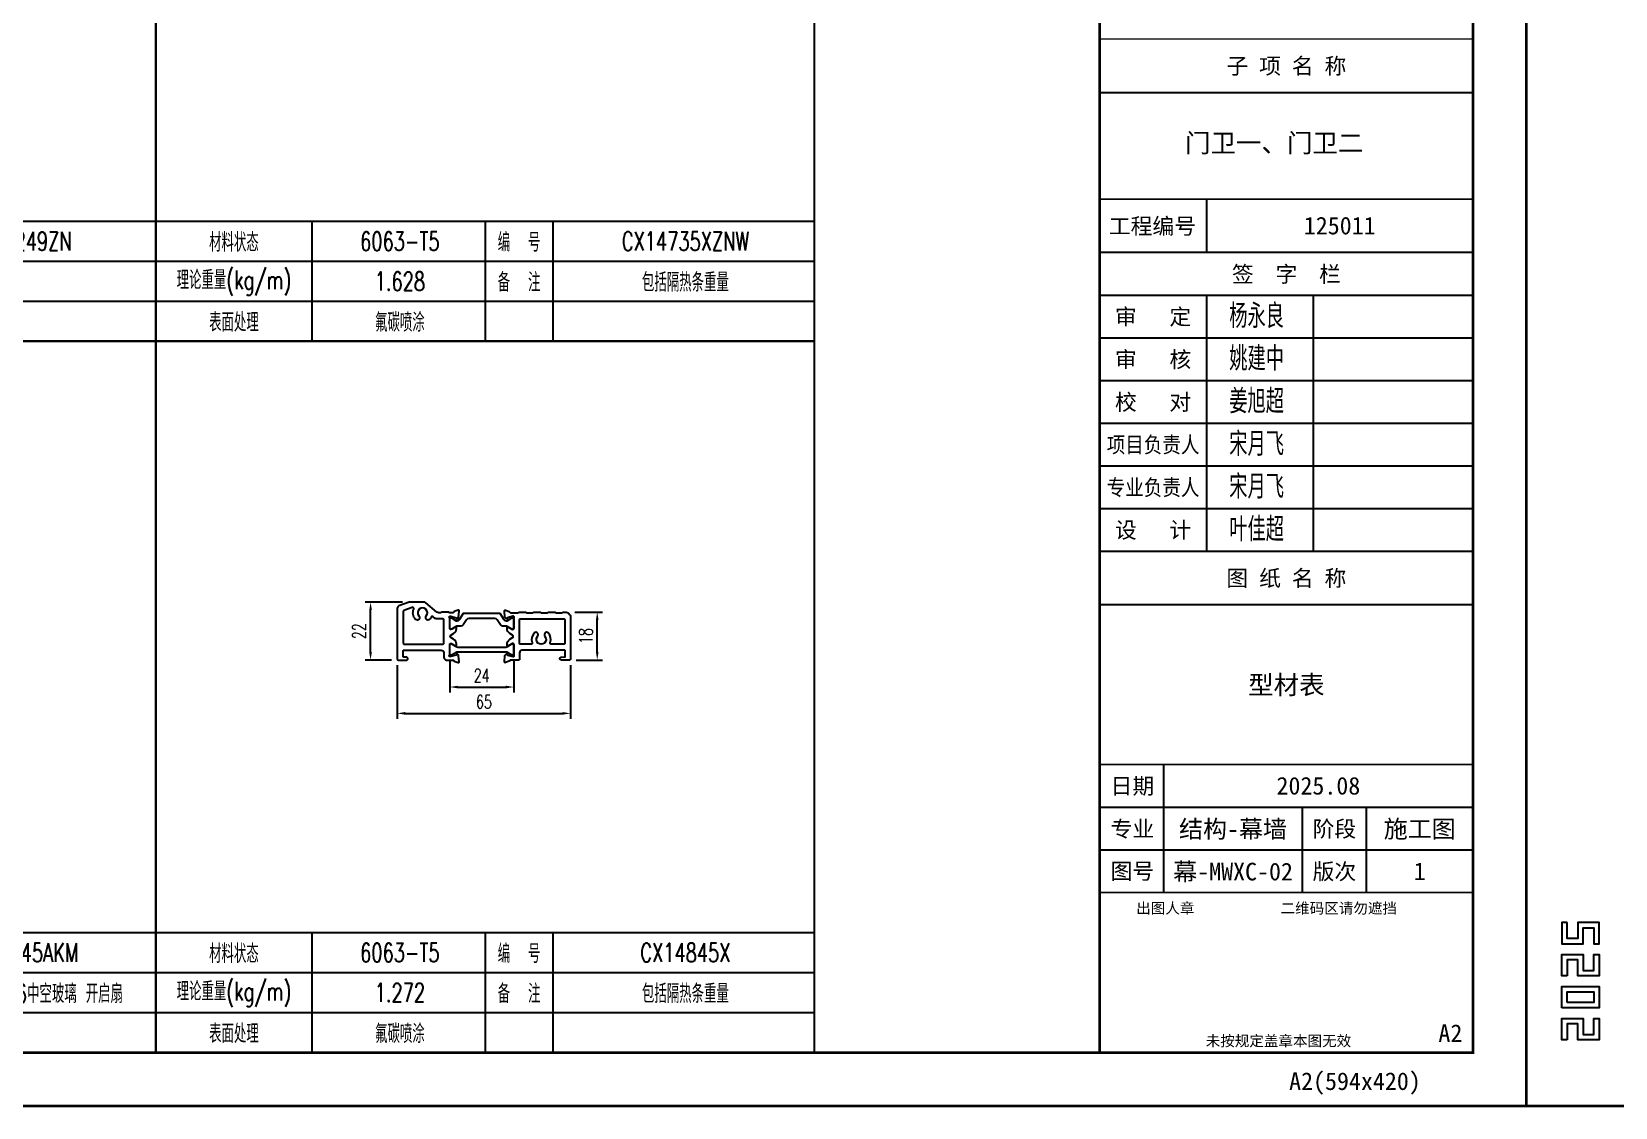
# Model space of a CAD drawing. Extents: x -202236 to 1002404, y -663931 to 1550022.
# Drawn here: x 42120 to 42714, y -357445 to -357041 of the extents above; entities that cross this region are included whole.
import ezdxf
from ezdxf.enums import TextEntityAlignment as Align

# ---------------------------------------------------------------- set-up
doc = ezdxf.new("R2010")
doc.units = 0
for name, color, linetype in [('!ZN1-标注-173', 173, 'Continuous'), ('!ZN4-辅助材料-1', 1, 'Continuous'), ('!ZN5-铝材断面-6', 6, 'Continuous'), ('0-cxFrame', 155, 'Continuous'), ('qianming', 155, 'Continuous')]:
    doc.layers.add(name, color=color, linetype=linetype)
doc.layers.add('0-cxText', color=131, linetype='Continuous', lineweight=25)
doc.styles.add('BZHZ', font='bzxw', dxfattribs={"width": 0.8, "bigfont": 'bzhz'})
doc.styles.add('cx_biaoti', font='')
doc.styles.add('cx_tuming', font='simhei.ttf')
doc.styles.add('cx_tuqian1', font='')
doc.styles.add('ZNDimTStyle', font='ROMANS.shx', dxfattribs={"width": 0.7, "bigfont": 'CHINESE.shx'})
doc.styles.add('ZNTextStyle', font='ROMANS.shx', dxfattribs={"width": 0.7, "bigfont": 'CHINESE.shx'})
doc.styles.add('样式 1', font='romans.shx', dxfattribs={"width": 0.7, "bigfont": 'chinese.shx'})
doc.styles.add('黑体', font='simhei.ttf', dxfattribs={"height": 12})
doc.styles.get('cx_biaoti').set_extended_font_data('SimSun')
doc.styles.get('cx_tuqian1').set_extended_font_data('SimSun')
doc.dimstyles.new('ZN机械-2', dxfattribs={"dimscale": 2, "dimtxt": 2.5, "dimasz": 1.5, "dimexe": 1, "dimexo": 2, "dimgap": 0.9, "dimtad": 1, "dimdec": 0, "dimzin": 0, "dimdsep": 46, "dimtxsty": 'ZNDimTStyle', "dimcen": 2.5, "dimdle": 1, "dimclrd": 173, "dimclre": 173, "dimclrt": 7, "dimazin": 2, "dimtfac": 1, "dimtdec": 4, "dimtix": 1, "dimtmove": 2, "dimatfit": 3, "dimfxl": 0, "dimfrac": 2, "dimtolj": 1, "dimtzin": 0, "dimarcsym": 0})

# ---------------------------------------------------------------- blocks, each defined once
blk = doc.blocks.new('zjcx_lan_qianzi(Dragon)')
for p, q in [((-7000, 4800), (0, 4800)), ((-5000, 4800), (-5000, 0)), ((-3000, 4800), (-3000, 0)), ((-7000, 4000), (0, 4000)), ((-7000, 3200), (0, 3200)), ((-7000, 2400), (0, 2400)), ((-7000, 1600), (0, 1600)), ((-7000, 800), (0, 800))]:
    blk.add_line(p, q)
at = {"const_width": 30}
blk.add_lwpolyline([(-7000, 5600), (0, 5600)], dxfattribs=at)
blk.add_lwpolyline([(-7000, 5600), (0, 5600), (0, 0), (-7000, 0)], close=True, dxfattribs=at)
at = {"style": 'cx_biaoti'}
for s, p in [('签  字  栏', (-3500, 5200)), ('审   定', (-6000, 4400)), ('审   核', (-6000, 3600)), ('校   对', (-6000, 2800)), ('设   计', (-6000, 400))]:
    blk.add_text(s, height=300, dxfattribs=at).set_placement(p, align=Align.MIDDLE)
at = {"style": 'cx_biaoti', "width": 0.85}
for s, p in [('项目负责人', (-6000, 2000)), ('专业负责人', (-6000, 1200))]:
    blk.add_text(s, height=300, dxfattribs=at).set_placement(p, align=Align.MIDDLE)
blk = doc.blocks.new('T-签字(Dragon)')
at = {"layer": '0-cxFrame'}
blk.add_blockref('zjcx_lan_qianzi(Dragon)', (0, 0), dxfattribs=at)
at = {"layer": 'qianming', "style": 'BZHZ', "width": 0.8}
for s, p in [('杨永良', (-4058, 4433)), ('姚建中', (-4058, 3633)), ('姜旭超', (-4058, 2833)), ('宋月飞', (-4058, 2033)), ('宋月飞', (-4058, 1233)), ('叶佳超', (-4058, 433))]:
    blk.add_text(s, height=450, dxfattribs=at).set_placement(p, align=Align.MIDDLE)
blk = doc.blocks.new('zjcx_lan_tuming(Dragon)')
for p, q in [((-7000, 8400), (0, 8400)), ((-5800, 3000), (-5800, 5400)), ((-7000, 4600), (0, 4600)), ((-3200, 3000), (-3200, 4600)), ((-2000, 3000), (-2000, 4600)), ((-7000, 3800), (0, 3800))]:
    blk.add_line(p, q)
at = {"const_width": 30}
for points in [[(-7000, 9400), (0, 9400)], [(-7000, 5400), (0, 5400)], [(-7000, 3000), (0, 3000)], [(-7000, 0), (0, 0)]]:
    blk.add_lwpolyline(points, dxfattribs=at)
blk.add_lwpolyline([(-7000, 9400), (0, 9400), (0, 0), (-7000, 0)], close=True)
at = {"style": 'cx_biaoti'}
for s, p in [('图 纸 名 称', (-3500, 8900)), ('日期', (-6388, 5000)), ('专业', (-6388, 4200)), ('阶段', (-2600, 4200)), ('图号', (-6388, 3400)), ('版次', (-2600, 3400))]:
    blk.add_text(s, height=300, dxfattribs=at).set_placement(p, align=Align.MIDDLE)
for s, p in [('出图人章', (-6316, 2607)), ('二维码区请勿遮挡', (-3609, 2607)), ('未按规定盖章本图无效', (-5013, 120))]:
    blk.add_text(s, height=200, dxfattribs=at).set_placement(p)
blk = doc.blocks.new('T-图签(Dragon)')
blk.add_blockref('zjcx_lan_tuming(Dragon)', (0, 0))
at = {"color": 3, "style": 'cx_biaoti'}
for s, p in [('2025.08', (-2900, 5000)), ('结构-幕墙 ', (-4389, 4199)), ('施工图', (-1000, 4200))]:
    blk.add_text(s, height=330, dxfattribs=at).set_placement(p, align=Align.MIDDLE)
blk = doc.blocks.new('zjcx_lan_xiangmu(Dragon)')
for p, q in [((-7000, 9000), (0, 9000)), ((-7000, 6000), (0, 6000)), ((-7000, 3000), (0, 3000)), ((-5000, 1000), (-5000, 0))]:
    blk.add_line(p, q)
at = {"const_width": 30}
for points in [[(-7000, 10000), (0, 10000)], [(-7000, 7000), (0, 7000)], [(-7000, 7000), (0, 7000)], [(-7000, 4000), (0, 4000)], [(-7000, 4000), (0, 4000)], [(-7000, 1000), (0, 1000)], [(-7000, 0), (0, 0)]]:
    blk.add_lwpolyline(points, dxfattribs=at)
blk.add_lwpolyline([(-7000, 10000), (0, 10000), (0, 0), (-7000, 0)], close=True)
at = {"style": 'cx_biaoti'}
for s, p in [('建 设 单 位', (-3500, 9500)), ('项 目 名 称', (-3500, 6500)), ('子 项 名 称', (-3500, 3500)), ('工程编号', (-6013, 500))]:
    blk.add_text(s, height=300, dxfattribs=at).set_placement(p, align=Align.MIDDLE)
blk = doc.blocks.new('T-项目(Dragon)')
blk.add_blockref('zjcx_lan_xiangmu(Dragon)', (0, 0))
at = {"color": 3, "style": 'cx_tuming'}
for s, height, p in [('嘉兴世赫建达智能装备有限公司', 330, (-6816, 7901)), ('年产500套智能装备建设项目 ', 350, (-6638, 4859)), ('门卫一、门卫二', 350, (-5399, 1876))]:
    blk.add_text(s, height=height, dxfattribs=at).set_placement(p)
blk = doc.blocks.new('zjcx_T2(Dragon)')
at = {"layer": '0-cxFrame', "const_width": 50}
blk.add_lwpolyline([(-7000, 40000), (0, 40000), (0, 0), (-7000, 0)], close=True, dxfattribs=at)
at = {"layer": '0-cxFrame'}
for name, p in [('T-项目(Dragon)', (0, 15000)), ('T-签字(Dragon)', (0, 9400)), ('T-图签(Dragon)', (0, 0))]:
    blk.add_blockref(name, p, dxfattribs=at)
blk = doc.blocks.new('TK22.A2 L(Dragon)')
at = {"layer": '0-cxFrame', "color": 7, "const_width": 0.5}
blk.add_lwpolyline([(0, 0), (-594, 0), (-594, 420), (0, 420)], close=True, dxfattribs=at)
at = {"layer": '0-cxFrame', "const_width": 0.5}
for points in [[(-80, 10), (-574, 10), (-574, 410), (-80, 410)], [(-10, 10), (-80, 10), (-80, 410), (-10, 410)]]:
    blk.add_lwpolyline(points, close=True, dxfattribs=at)
at = {"layer": 'Defpoints', "color": 2}
for points in [[(-586.37, 34.37), (-587.37, 34.37), (-587.37, 30.37), (-583.37, 30.37), (-583.37, 33.37), (-581.37, 33.37), (-581.37, 30.37), (-580.37, 30.37), (-580.37, 34.37), (-584.37, 34.37), (-584.37, 31.37), (-586.37, 31.37), (-586.37, 34.37)], [(-586.37, 24.37), (-587.37, 24.37), (-587.37, 28.37), (-583.37, 28.37), (-583.37, 25.37), (-581.37, 25.37), (-581.37, 28.37), (-580.37, 28.37), (-580.37, 24.37), (-584.37, 24.37), (-584.37, 27.37), (-586.37, 27.37), (-586.37, 24.37)], [(-586.37, 12.37), (-587.37, 12.37), (-587.37, 16.37), (-583.37, 16.37), (-583.37, 13.37), (-581.37, 13.37), (-581.37, 16.37), (-580.37, 16.37), (-580.37, 12.37), (-584.37, 12.37), (-584.37, 15.37), (-586.37, 15.37), (-586.37, 12.37)]]:
    blk.add_lwpolyline(points, dxfattribs=at)
for points in [[(-587.37, 18.37), (-587.37, 22.37), (-580.37, 22.37), (-580.37, 18.37)], [(-586.37, 19.37), (-586.37, 21.37), (-581.37, 21.37), (-581.37, 19.37)]]:
    blk.add_lwpolyline(points, close=True, dxfattribs=at)
at = {"layer": '0-cxFrame', "xscale": 0.01, "yscale": 0.01, "zscale": 0.01}
blk.add_blockref('zjcx_T2(Dragon)', (-10, 10), dxfattribs=at)
at = {"style": '黑体', "flags": 4}
blk.add_attdef('图幅', text='', height=3.3, dxfattribs=at).set_placement((-40, 3), align=Align.RIGHT)
at = {"layer": '0-cxFrame', "style": '黑体'}
blk.add_text('(594x420)', height=3.3, dxfattribs=at).set_placement((-40, 3))
at = {"layer": '0-cxText', "flags": 4}
for tag, height, style, p in [('建设单位', 3.5, 'cx_tuming', (-45, 240)), ('项目名称', 3.5, 'cx_tuming', (-45, 210)), ('子项名称', 3.5, 'cx_tuming', (-45, 180)), ('工程编号', 3.3, 'cx_tuqian1', (-35, 165)), ('图名1', 3.5, 'cx_tuming', (-45, 87)), ('图名2', 3.5, 'cx_tuming', (-45, 79)), ('图名3', 3.5, 'cx_tuming', (-45, 71)), ('出图日期', 3.3, 'cx_tuqian1', (-39, 60)), ('专业', 3.3, 'cx_tuqian1', (-55, 52)), ('图号', 3.3, 'cx_tuqian1', (-55, 44)), ('版次', 3.3, 'cx_tuqian1', (-20, 44))]:
    blk.add_attdef(tag, text='', height=height, dxfattribs=dict(at, style=style)).set_placement(p, align=Align.MIDDLE)
at = {"layer": 'Defpoints', "color": 6, "flags": 4}
for tag, height, style, p in [('tufu', 3.3, '黑体', (-12, 12)), ('dwfname', 4, 'cx_tuqian1', (-80, 3))]:
    blk.add_attdef(tag, text='', height=height, dxfattribs=dict(at, style=style)).set_placement(p, align=Align.RIGHT)
blk = doc.blocks.new('ZN-型材表1')
at = {"layer": '!ZN1-标注-173'}
for p, q in [((-0.5, -221.68), (246.5, -221.68)), ((-0.5, -236.68), (246.5, -236.68)), ((-0.5, -251.68), (246.5, -251.68))]:
    blk.add_line(p, q, dxfattribs=at)
at = {"layer": '!ZN1-标注-173', "color": 173, "ltscale": 0.1}
for p, q in [((57.98, -221.67), (57.98, -266.67)), ((123, -221.67), (123, -266.67)), ((148.4, -221.67), (148.4, -266.67))]:
    blk.add_line(p, q, dxfattribs=at)
at = {"layer": '!ZN1-标注-173'}
blk.add_lwpolyline([(-0.5, -266.67), (246.5, -266.67), (246.5, 0), (-0.5, 0)], close=True, dxfattribs=at)
at = {"layer": '!ZN1-标注-173', "color": 7, "style": 'ZNTextStyle', "width": 0.7}
for s, p in [('材料状态', (28.74, -229.18)), ('编  号', (135.7, -229.17)), ('理论重量(kg/m)', (28.74, -244.18)), ('备  注', (135.7, -244.17)), ('表面处理', (28.74, -259.18))]:
    blk.add_text(s, height=7, dxfattribs=at).set_placement(p, align=Align.MIDDLE)
at = {"layer": '!ZN1-标注-173', "color": 2, "style": '样式 1', "width": 0.7, "flags": 8}
for tag, p in [('材料状态', (90.49, -229.18)), ('编号', (197.57, -229.18)), ('米重', (90.49, -244.18)), ('备注', (197.57, -244.18)), ('表面处理', (90.49, -259.18)), ('-', (197.57, -259.18))]:
    blk.add_attdef(tag, text='', height=7, dxfattribs=at).set_placement(p, align=Align.MIDDLE)
blk = doc.blocks.new('*D1123')
at = {"layer": '!ZN1-标注-173', "color": 173, "lineweight": -2, "transparency": 16777216}
for p, q in [((42257.46, -357278.76), (42257.46, -357298.88)), ((42322.46, -357278.76), (42322.46, -357298.88)), ((42260.46, -357296.88), (42319.46, -357296.88))]:
    blk.add_line(p, q, dxfattribs=at)
at = {"layer": '!ZN1-标注-173', "color": 173, "transparency": 16777216}
for points in [[(42260.46, -357296.38), (42260.46, -357297.38), (42257.46, -357296.88)], [(42319.46, -357296.38), (42319.46, -357297.38), (42322.46, -357296.88)]]:
    blk.add_solid(points, dxfattribs=at)
at = {"layer": 'Defpoints', "color": 0, "transparency": 16777216}
for p in [(42257.46, -357274.76), (42322.46, -357274.76), (42322.46, -357296.88)]:
    blk.add_point(p, dxfattribs=at)
at = {"layer": '!ZN1-标注-173', "color": 7, "transparency": 16777216, "insert": (42289.96, -357292.58), "char_height": 5, "attachment_point": 5, "style": 'ZNDimTStyle'}
blk.add_mtext('\\A1;65', dxfattribs=at)
blk = doc.blocks.new('*D1124')
at = {"layer": '!ZN1-标注-173', "color": 173, "lineweight": -2, "transparency": 16777216}
for p, q in [((42324.12, -357258.88), (42334.46, -357258.88)), ((42332.46, -357273.88), (42332.46, -357261.88)), ((42324.56, -357276.88), (42334.46, -357276.88))]:
    blk.add_line(p, q, dxfattribs=at)
at = {"layer": '!ZN1-标注-173', "color": 173, "transparency": 16777216}
for points in [[(42331.96, -357261.88), (42332.96, -357261.88), (42332.46, -357258.88)], [(42331.96, -357273.88), (42332.96, -357273.88), (42332.46, -357276.88)]]:
    blk.add_solid(points, dxfattribs=at)
at = {"layer": 'Defpoints', "color": 0, "transparency": 16777216}
for p in [(42320.12, -357258.88), (42332.46, -357258.88), (42320.56, -357276.88)]:
    blk.add_point(p, dxfattribs=at)
at = {"layer": '!ZN1-标注-173', "color": 7, "transparency": 16777216, "insert": (42328.16, -357267.88), "char_height": 5, "attachment_point": 5, "rotation": 90, "style": 'ZNDimTStyle'}
blk.add_mtext('\\A1;18', dxfattribs=at)
blk = doc.blocks.new('*D1125')
at = {"layer": '!ZN1-标注-173', "color": 173, "lineweight": -2, "transparency": 16777216}
for p, q in [((42259.46, -357255.18), (42245.45, -357255.18)), ((42247.45, -357273.88), (42247.45, -357258.18)), ((42255.36, -357276.88), (42245.45, -357276.88))]:
    blk.add_line(p, q, dxfattribs=at)
at = {"layer": '!ZN1-标注-173', "color": 173, "transparency": 16777216}
for points in [[(42246.95, -357258.18), (42247.95, -357258.18), (42247.45, -357255.18)], [(42246.95, -357273.88), (42247.95, -357273.88), (42247.45, -357276.88)]]:
    blk.add_solid(points, dxfattribs=at)
at = {"layer": 'Defpoints', "color": 0, "transparency": 16777216}
for p in [(42247.45, -357255.18), (42263.46, -357255.18), (42259.36, -357276.88)]:
    blk.add_point(p, dxfattribs=at)
at = {"layer": '!ZN1-标注-173', "color": 7, "transparency": 16777216, "insert": (42243.15, -357266.03), "char_height": 5, "attachment_point": 5, "rotation": 90, "style": 'ZNDimTStyle'}
blk.add_mtext('\\A1;22', dxfattribs=at)
blk = doc.blocks.new('*D1126')
at = {"layer": '!ZN1-标注-173', "color": 173, "lineweight": -2, "transparency": 16777216}
for p, q in [((42277.16, -357277.12), (42277.16, -357289.01)), ((42301.16, -357277.12), (42301.16, -357289.01)), ((42280.16, -357287.01), (42298.16, -357287.01))]:
    blk.add_line(p, q, dxfattribs=at)
at = {"layer": '!ZN1-标注-173', "color": 173, "transparency": 16777216}
for points in [[(42280.16, -357286.51), (42280.16, -357287.51), (42277.16, -357287.01)], [(42298.16, -357286.51), (42298.16, -357287.51), (42301.16, -357287.01)]]:
    blk.add_solid(points, dxfattribs=at)
at = {"layer": 'Defpoints', "color": 0, "transparency": 16777216}
for p in [(42277.16, -357273.12), (42301.16, -357273.12), (42301.16, -357287.01)]:
    blk.add_point(p, dxfattribs=at)
at = {"layer": '!ZN1-标注-173', "color": 7, "transparency": 16777216, "insert": (42289.16, -357282.71), "char_height": 5, "attachment_point": 5, "style": 'ZNDimTStyle'}
blk.add_mtext('\\A1;24', dxfattribs=at)

msp = doc.modelspace()

# ---------------------------------------------------------------- linework, layer by layer
at = {"layer": '!ZN4-辅助材料-1'}
for points in [[(42300.48, -357265.28), (42298.71, -357264.26, 0.131652), (42298.46, -357264.2), (42296.99, -357264.2, -0.258618), (42296.14, -357263.73), (42294.91, -357261.77, 0.258618), (42294.06, -357261.3), (42289.16, -357261.3), (42284.26, -357261.3, 0.258618), (42283.41, -357261.77), (42282.18, -357263.73, -0.258618), (42281.34, -357264.2), (42279.86, -357264.2, 0.131652), (42279.61, -357264.26), (42277.84, -357265.28, -0.131652), (42277.79, -357265.3), (42277.56, -357265.3, -0.414214), (42277.16, -357264.9), (42277.16, -357261.5, -0.414214), (42277.56, -357261.1), (42277.79, -357261.1, -0.131652), (42277.84, -357261.11), (42279.61, -357262.13, 0.131652), (42279.86, -357262.2), (42279.99, -357262.2, 0.258618), (42280.84, -357261.73), (42282.36, -357259.3), (42289.16, -357259.3), (42295.96, -357259.3), (42297.48, -357261.73, 0.258618), (42298.33, -357262.2), (42298.46, -357262.2, 0.131652), (42298.71, -357262.13), (42300.48, -357261.11, -0.131652), (42300.53, -357261.1), (42300.76, -357261.1, -0.414214), (42301.16, -357261.5), (42301.16, -357264.9, -0.414214), (42300.76, -357265.3), (42300.53, -357265.3, -0.131652)], [(42279.53, -357271.86, 0.131652), (42280.13, -357272.02), (42298.19, -357272.02, 0.131652), (42298.79, -357271.86), (42300.5, -357270.87), (42300.76, -357270.87, -0.414214), (42301.16, -357271.27), (42301.16, -357274.67, -0.414214), (42300.76, -357275.07), (42300.5, -357275.07), (42298.79, -357274.08, 0.131652), (42298.19, -357273.92), (42280.13, -357273.92, 0.131652), (42279.53, -357274.08), (42277.82, -357275.07), (42277.56, -357275.07, -0.414214), (42277.16, -357274.67), (42277.16, -357271.27, -0.414214), (42277.56, -357270.87), (42277.82, -357270.87)]]:
    msp.add_lwpolyline(points, format="xyb", close=True, dxfattribs=at)
at = {"layer": '!ZN5-铝材断面-6', "color": 6}
for points in [[(42275.96, -357276.88), (42278.37, -357276.88, -0.361398), (42278.67, -357277.13, 0.265514), (42278.86, -357277.36), (42280.26, -357277.87, 0.548619), (42280.66, -357277.56), (42280.46, -357275.26, 0.176327), (42280.31, -357274.95), (42280, -357274.64, 0.720206), (42279.66, -357274.81, -0.379098), (42279.52, -357275.03), (42277.52, -357275.57, -0.065543), (42277.39, -357275.58), (42277.26, -357275.58, -0.645751), (42277.04, -357275.08, 0.182676), (42277.16, -357274.75), (42277.16, -357270.98, -0.414214), (42277.46, -357270.68), (42277.62, -357270.68, -0.13748), (42277.88, -357270.76), (42279.36, -357271.65, 0.585007), (42279.66, -357271.48), (42279.66, -357270.97, 0.261824), (42278.6, -357269.09), (42277.6, -357268.48, -0.261824), (42277.36, -357268.05), (42277.36, -357268.01, -0.261824), (42277.6, -357267.59), (42278.6, -357266.98, 0.261824), (42279.66, -357265.1), (42279.66, -357264.58, 0.585007), (42279.36, -357264.41), (42277.88, -357265.31, -0.13748), (42277.62, -357265.38), (42277.46, -357265.38, -0.414214), (42277.16, -357265.08), (42277.16, -357261.31, 0.182676), (42277.04, -357260.98, -0.645751), (42277.26, -357260.48), (42277.39, -357260.48, -0.065543), (42277.52, -357260.5), (42279.52, -357261.03, -0.379098), (42279.66, -357261.26, 0.720206), (42280, -357261.42), (42280.31, -357261.11, 0.176327), (42280.46, -357260.8), (42280.66, -357258.51, 0.548619), (42280.26, -357258.2), (42278.86, -357258.71, 0.265514), (42278.67, -357258.94, -0.361398), (42278.37, -357259.18), (42277.08, -357259.18, -0.198912), (42276.87, -357259.1), (42276.75, -357258.97, 0.198912), (42276.54, -357258.88), (42274.28, -357258.88, 0.198912), (42274.07, -357258.97), (42273.95, -357259.1, -0.198912), (42273.74, -357259.18), (42272.99, -357259.18, -0.176327), (42272.35, -357258.95), (42268.14, -357255.42, 0.176327), (42267.5, -357255.18), (42262.01, -357255.18, 0.088808), (42261.91, -357255.2), (42258.11, -357256.61, 0.31386), (42257.46, -357257.54), (42257.46, -357276.58, 0.414214), (42257.76, -357276.88), (42260.96, -357276.88, 0.414214), (42261.46, -357276.38), (42261.46, -357276.34, 0.388879), (42261, -357275.84), (42259.93, -357275.75, -0.388879), (42259.66, -357275.45), (42259.66, -357273.48, -0.414214), (42259.96, -357273.18), (42273.96, -357273.18, -0.414214), (42274.96, -357274.18), (42274.96, -357275.88, 0.414214)], [(42260.16, -357270.98), (42274.46, -357270.98, 0.414214), (42274.96, -357270.48), (42274.96, -357261.88, 0.414214), (42274.46, -357261.38), (42272.01, -357261.38, -0.176327), (42271.69, -357261.27), (42270.94, -357260.64, 0.483917), (42270.18, -357260.8, -0.072957), (42269.58, -357261.66, -0.501863), (42268.3, -357261.51), (42268.27, -357261.45, -0.310868), (42268.36, -357260.32, 2.100088), (42265.56, -357260.32, -0.310868), (42265.65, -357261.45), (42265.62, -357261.51, -0.501863), (42264.34, -357261.66, -0.295779), (42263.63, -357257.81, 0.654444), (42263, -357257.14), (42259.99, -357258.26, 0.31386), (42259.66, -357258.73), (42259.66, -357270.48, 0.414214)], [(42301.16, -357274.75), (42301.16, -357270.98, 0.414214), (42300.86, -357270.68), (42300.7, -357270.68, 0.13748), (42300.44, -357270.76), (42298.96, -357271.65, -0.585007), (42298.66, -357271.48), (42298.66, -357270.97, -0.261824), (42299.72, -357269.09), (42300.72, -357268.48, 0.261824), (42300.96, -357268.05), (42300.96, -357268.01, 0.261824), (42300.72, -357267.59), (42299.72, -357266.98, -0.261824), (42298.66, -357265.1), (42298.66, -357264.58, -0.585007), (42298.96, -357264.41), (42300.44, -357265.31, 0.13748), (42300.7, -357265.38), (42300.86, -357265.38, 0.414214), (42301.16, -357265.08), (42301.16, -357261.31, -0.182676), (42301.29, -357260.98, 0.645751), (42301.06, -357260.48), (42300.93, -357260.48, 0.065543), (42300.8, -357260.5), (42298.8, -357261.03, 0.379098), (42298.66, -357261.26, -0.720206), (42298.32, -357261.42), (42298.01, -357261.11, -0.176327), (42297.86, -357260.8), (42297.66, -357258.51, -0.548619), (42298.06, -357258.2), (42299.46, -357258.71, -0.265514), (42299.66, -357258.94, 0.361398), (42299.95, -357259.18), (42302.74, -357259.18, 0.198912), (42302.95, -357259.1), (42303.07, -357258.97, -0.198912), (42303.28, -357258.88), (42305.54, -357258.88, -0.198912), (42305.75, -357258.97), (42305.87, -357259.1, 0.198912), (42306.08, -357259.18), (42308.24, -357259.18, 0.198912), (42308.45, -357259.1), (42308.57, -357258.97, -0.198912), (42308.78, -357258.88), (42311.04, -357258.88, -0.198912), (42311.25, -357258.97), (42311.37, -357259.1, 0.198912), (42311.58, -357259.18), (42313.74, -357259.18, 0.198912), (42313.95, -357259.1), (42314.07, -357258.97, -0.198912), (42314.28, -357258.88), (42316.54, -357258.88, -0.198912), (42316.75, -357258.97), (42316.87, -357259.1, 0.198912), (42317.08, -357259.18), (42319.24, -357259.18, 0.198912), (42319.45, -357259.1), (42319.57, -357258.97, -0.198912), (42319.78, -357258.88), (42320.46, -357258.88, -0.414214), (42322.46, -357260.88), (42322.46, -357276.58, -0.414214), (42322.16, -357276.88), (42318.96, -357276.88, -0.414214), (42318.46, -357276.38), (42318.46, -357276.34, -0.388879), (42318.92, -357275.84), (42320.19, -357275.73, 0.388879), (42320.46, -357275.43), (42320.46, -357273.48, 0.414214), (42320.16, -357273.18), (42304.36, -357273.18, 0.414214), (42303.36, -357274.18), (42303.36, -357276.58, -0.414214), (42303.06, -357276.88), (42299.95, -357276.88, 0.361398), (42299.66, -357277.13, -0.265514), (42299.46, -357277.36), (42298.06, -357277.87, -0.548619), (42297.66, -357277.56), (42297.86, -357275.26, -0.176327), (42298.01, -357274.95), (42298.32, -357274.64, -0.720206), (42298.66, -357274.81, 0.379098), (42298.8, -357275.03), (42300.8, -357275.57, 0.065543), (42300.93, -357275.58), (42301.06, -357275.58, 0.645751), (42301.29, -357275.08, -0.182676)], [(42308.84, -357266.71, 0.276782), (42308.05, -357270.32, -0.5122), (42307.57, -357270.98), (42303.66, -357270.98, -0.414214), (42303.36, -357270.68), (42303.36, -357261.68, -0.414214), (42303.66, -357261.38), (42319.96, -357261.38, -0.414214), (42320.26, -357261.68), (42320.26, -357270.68, -0.414214), (42319.96, -357270.98), (42315.35, -357270.98, -0.5122), (42314.87, -357270.32, 0.276782), (42314.08, -357266.71, 0.501863), (42312.8, -357266.86), (42312.77, -357266.92, 0.310868), (42312.86, -357268.05, -2.100088), (42310.06, -357268.05, 0.310868), (42310.15, -357266.92), (42310.12, -357266.86, 0.501863)]]:
    msp.add_lwpolyline(points, format="xyb", close=True, dxfattribs=at)

# ---------------------------------------------------------------- block references
at = {"layer": '!ZN1-标注-173', "ltscale": 20}
ref = msp.add_blockref('ZN-型材表1', (41920.46, -356890.73), dxfattribs=at)
ref.add_attrib('编号', 'DL0249ZN', dxfattribs={"color": 2, "height": 7, "style": '样式 1', "width": 0.7}).set_placement((42118.53, -357119.91), align=Align.MIDDLE)
ref.add_attrib('表面处理', '氟碳喷涂', dxfattribs={"color": 2, "height": 7, "style": '样式 1', "width": 0.7}).set_placement((42011.45, -357149.91), align=Align.MIDDLE)
ref.add_attrib('米重', '0.288', dxfattribs={"color": 2, "height": 7, "style": '样式 1', "width": 0.7}).set_placement((42011.45, -357134.91), align=Align.MIDDLE)
ref.add_attrib('材料状态', '6063-T5', dxfattribs={"color": 2, "height": 7, "style": '样式 1', "width": 0.7}).set_placement((42011.45, -357119.91), align=Align.MIDDLE)
ref = msp.add_blockref('ZN-型材表1', (42167.46, -356890.73), dxfattribs=at)
ref.add_attrib('备注', '包括隔热条重量', dxfattribs={"color": 2, "height": 7, "style": '样式 1', "width": 0.7}).set_placement((42365.53, -357134.91), align=Align.MIDDLE)
ref.add_attrib('编号', 'CX14735XZNW', dxfattribs={"color": 2, "height": 7, "style": '样式 1', "width": 0.7}).set_placement((42365.53, -357119.91), align=Align.MIDDLE)
ref.add_attrib('表面处理', '氟碳喷涂', dxfattribs={"color": 2, "height": 7, "style": '样式 1', "width": 0.7}).set_placement((42258.45, -357149.91), align=Align.MIDDLE)
ref.add_attrib('米重', '1.628', dxfattribs={"color": 2, "height": 7, "style": '样式 1', "width": 0.7}).set_placement((42258.45, -357134.91), align=Align.MIDDLE)
ref.add_attrib('材料状态', '6063-T5', dxfattribs={"color": 2, "height": 7, "style": '样式 1', "width": 0.7}).set_placement((42258.45, -357119.91), align=Align.MIDDLE)
ref = msp.add_blockref('ZN-型材表1', (41920.46, -357157.4), dxfattribs=at)
ref.add_attrib('备注', '配6+12A+6中空玻璃 开启扇', dxfattribs={"color": 2, "height": 7, "style": '样式 1', "width": 0.7}).set_placement((42118.53, -357401.58), align=Align.MIDDLE)
ref.add_attrib('编号', 'C52745AKM', dxfattribs={"color": 2, "height": 7, "style": '样式 1', "width": 0.7}).set_placement((42118.53, -357386.58), align=Align.MIDDLE)
ref.add_attrib('表面处理', '氟碳喷涂', dxfattribs={"color": 2, "height": 7, "style": '样式 1', "width": 0.7}).set_placement((42011.45, -357416.58), align=Align.MIDDLE)
ref.add_attrib('米重', '0.277', dxfattribs={"color": 2, "height": 7, "style": '样式 1', "width": 0.7}).set_placement((42011.45, -357401.58), align=Align.MIDDLE)
ref.add_attrib('材料状态', '6063-T5', dxfattribs={"color": 2, "height": 7, "style": '样式 1', "width": 0.7}).set_placement((42011.45, -357386.58), align=Align.MIDDLE)
ref = msp.add_blockref('ZN-型材表1', (42167.46, -357157.4), dxfattribs=at)
ref.add_attrib('备注', '包括隔热条重量', dxfattribs={"color": 2, "height": 7, "style": '样式 1', "width": 0.7}).set_placement((42365.53, -357401.58), align=Align.MIDDLE)
ref.add_attrib('编号', 'CX14845X', dxfattribs={"color": 2, "height": 7, "style": '样式 1', "width": 0.7}).set_placement((42365.53, -357386.58), align=Align.MIDDLE)
ref.add_attrib('表面处理', '氟碳喷涂', dxfattribs={"color": 2, "height": 7, "style": '样式 1', "width": 0.7}).set_placement((42258.45, -357416.58), align=Align.MIDDLE)
ref.add_attrib('米重', '1.272', dxfattribs={"color": 2, "height": 7, "style": '样式 1', "width": 0.7}).set_placement((42258.45, -357401.58), align=Align.MIDDLE)
ref.add_attrib('材料状态', '6063-T5', dxfattribs={"color": 2, "height": 7, "style": '样式 1', "width": 0.7}).set_placement((42258.45, -357386.58), align=Align.MIDDLE)
at = {"layer": '0-cxFrame'}
ref = msp.add_blockref('TK22.A2 L(Dragon)', (42680.96, -357444.07), dxfattribs=dict(at, xscale=2, yscale=2, zscale=2))
ref.add_attrib('图名2', '型材表', dxfattribs={"layer": '0-cxText', "height": 7, "style": 'cx_tuming'}).set_placement((42590.96, -357286.07), align=Align.MIDDLE)
ref.add_attrib('工程编号', '125011', dxfattribs={"layer": '0-cxText', "height": 6.6, "style": 'cx_tuqian1'}).set_placement((42610.96, -357114.07), align=Align.MIDDLE)
ref.add_attrib('图号', '幕-MWXC-02', dxfattribs={"layer": '0-cxText', "height": 6.6, "style": 'cx_tuqian1'}).set_placement((42570.96, -357356.07), align=Align.MIDDLE)
ref.add_attrib('版次', '1', dxfattribs={"layer": '0-cxText', "height": 6.6, "style": 'cx_tuqian1'}).set_placement((42640.96, -357356.07), align=Align.MIDDLE)
ref.add_attrib('图幅', 'A2', dxfattribs={"layer": '0', "height": 6.6, "style": '黑体'}).set_placement((42600.96, -357438.07), align=Align.RIGHT)
ref.add_attrib('tufu', 'A2', dxfattribs={"layer": 'Defpoints', "color": 6, "height": 6.6, "style": '黑体'}).set_placement((42656.96, -357420.07), align=Align.RIGHT)
at = {"layer": '0-cxFrame', "xscale": 2, "yscale": 2, "zscale": 2}
msp.add_blockref('TK22.A2 L(Dragon)', (43868.96, -357444.07), dxfattribs=at)

# ---------------------------------------------------------------- dimensions: what is measured, and where the dimension line sits
at = {"layer": '!ZN1-标注-173'}
for base, p1, p2, picture, middle in [((42247.45, -357255.18), (42259.36, -357276.88), (42263.46, -357255.18), '*D1125', (42243.15, -357266.03)), ((42332.46, -357258.88), (42320.56, -357276.88), (42320.12, -357258.88), '*D1124', (42328.16, -357267.88))]:
    dim = msp.add_linear_dim(base=base, p1=p1, p2=p2, angle=90, dimstyle='ZN机械-2', dxfattribs=at)
    dim.commit()
    dim.dimension.update_dxf_attribs({"geometry": picture, "text_midpoint": middle})
for base, p1, p2, picture, middle in [((42301.16, -357287.01), (42277.16, -357273.12), (42301.16, -357273.12), '*D1126', (42289.16, -357282.71)), ((42322.46, -357296.88), (42257.46, -357274.76), (42322.46, -357274.76), '*D1123', (42289.96, -357292.58))]:
    dim = msp.add_linear_dim(base=base, p1=p1, p2=p2, dimstyle='ZN机械-2', dxfattribs=at)
    dim.commit()
    dim.dimension.update_dxf_attribs({"geometry": picture, "text_midpoint": middle})

doc.saveas('drawing.dxf')
